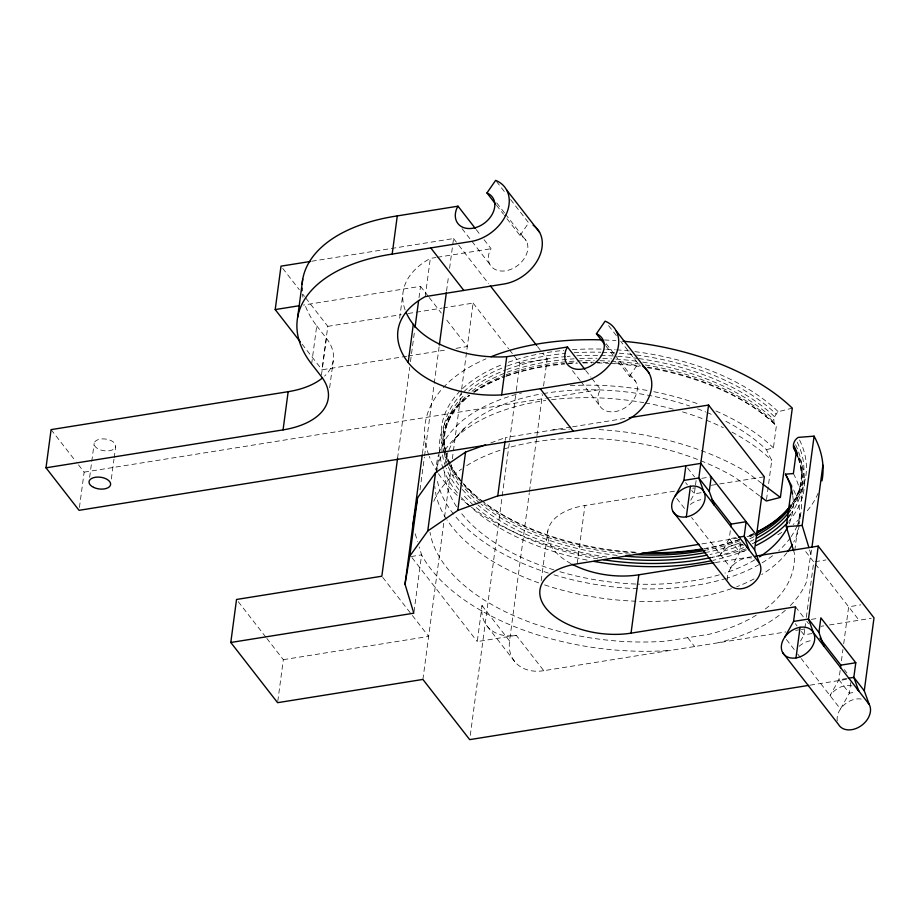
<?xml version="1.0" encoding="UTF-8"?>
<svg xmlns="http://www.w3.org/2000/svg" width="920" height="920" viewBox="0 0 920 920"><rect width="100%" height="100%" fill="white"/><g stroke="black" fill="none" stroke-linecap="round" stroke-linejoin="round"><path stroke-width="0.69" stroke-dasharray="4.6 3.45" d="M79.43 507.495L84.145 472.132L76.314 462.07M89.642 477.308L94.173 443.359M111.343 478.986L113.988 459.183M114.172 457.769L115.678 446.453A10.867 5.899 7.6 0 0 100.406 439.093A10.867 5.899 7.6 0 0 98.693 449.178A10.867 5.899 7.6 0 0 115.678 446.453M311.627 364.032L316.721 325.841A161.253 87.584 7.6 0 1 304.658 303.796M277.782 701.293L283.337 659.674L266.869 638.491M406.663 356.235L322.011 369.782L327.808 326.358L305.371 297.505M321.471 375.038L326.381 338.261L316.721 325.841M329.647 387.699L333.235 360.824M399.636 318.262L402.845 294.216M397.578 458.275L409.71 367.333M410.469 361.641L414.644 330.384M419.002 297.7L420.52 286.327L303.428 305.072M425.235 296.608L430.33 258.416L435.976 257.508M422.441 453.548L424.706 436.54M420.037 489.808L424.396 457.159M424.58 455.733L434.056 384.755M434.24 383.341L439.173 346.438M446.556 291.065L448.638 275.459M449.581 268.352L453.56 238.544L312.122 261.176M414.011 611.765L421.601 554.852L419.198 546.94M436.666 472.523L439.081 454.434M422.901 679.431L443.808 522.744M444.567 517.051L451.582 464.473M452.341 458.792L461.449 390.586M461.633 389.16L473.11 303.105L443.486 307.855M516.292 635.341L477.261 641.585L482.068 605.59A43.24 31.786 -37.9 0 0 516.292 635.341L543.778 670.692L785.829 631.948M505.172 440.381L505.551 437.529L571.193 427.029M470.281 735.367L509.496 441.416M509.691 440.001L516.131 391.713M516.316 390.298L519.915 363.308L513.854 355.511M543.778 670.692A43.24 31.786 -37.9 0 1 509.542 640.941L529.31 492.821M529.495 491.406L542.42 394.553M543.559 386.009L547.17 358.949L542.8 353.326M541.178 580.727L547.825 530.92M577.162 563.845L584.947 505.505L675.706 490.981M696.106 480.527L694.335 493.81L690.241 501.124M730.307 530.736L729.249 538.706L720.371 554.541A18.389 13.524 -37.9 0 1 743.785 545.318M740.922 542.834L739.68 552.138L730.802 567.973L691.575 517.5M766.521 499.594L771.754 460.402L766.406 449.661A175.409 95.277 7.6 0 0 722.775 419.727M766.406 449.661L773.421 447.89L776.399 425.626L774.766 424.189A181.527 98.601 7.6 0 0 647.979 367.068M794.754 550.482L797.744 528.08M797.928 526.677L799.802 512.681M801.469 500.158L804.436 477.894M790.372 605.567A200.491 108.905 7.6 0 0 806.231 582.509L811.739 548.803M804.701 629.544L803.999 634.857L800.584 640.952M804.885 628.222L805.77 621.575M806.322 617.4L813.728 561.913L804.091 549.504M840.144 670.461L838.902 679.765L830.024 695.6A18.389 13.524 -37.9 0 1 853.449 686.366M841.42 660.882L842.938 649.497M843.697 643.804L848.643 606.809L860.856 604.854M850.758 682.559L849.344 693.185L840.466 709.021L801.228 658.559M774.766 424.189C772.282 419.899 775.019 414.759 778.251 411.711L792.304 408.147M447.959 422.418L448.787 419.876M796.961 495.765L797.789 493.223M484.115 239.752L491.073 248.699L489.785 251.056A21.735 15.973 -37.9 0 0 499.134 270.779A21.735 15.973 -37.9 0 0 524.871 257.508A21.735 15.973 -37.9 0 0 520.007 235.474L504.355 215.337M591.836 378.315L600.542 389.505L599.254 391.862A21.735 15.973 -37.9 0 0 608.603 411.585A21.735 15.973 -37.9 0 0 634.34 398.303A21.735 15.973 -37.9 0 0 629.476 376.268L616.434 359.49M520.007 235.474L528.701 222.87L510.439 199.387M629.476 376.268L638.169 363.676L620.77 341.308M462.541 401.729L464.128 399.82M455.664 437.678L464.692 427.972M487.818 384.054L489.716 383.122M490.889 442.865L505.551 437.529M437.391 257.289L491.073 248.699M327.808 326.358L401.166 314.628M408.227 313.49L442.083 308.073M408.066 356.017L447.568 349.692M456.032 348.335L467.325 346.529L444.785 317.549M519.915 363.308L547.17 358.949M84.145 472.132L545.203 398.348M546.629 398.13L600.542 389.505M572.608 426.799L626.428 418.186M701.719 478.331L711.217 476.813M692.725 488.255L695.566 487.796M711.16 485.3L718.255 484.173M719.67 483.943L764.336 476.79M701.12 492.729L694.335 493.81L691.725 490.452M411.136 556.531L421.601 554.852A200.491 108.905 7.6 0 0 670.99 650.325M736.034 537.625L729.249 538.706L739.68 552.138L747.822 550.827M701.937 543.881L737.38 538.2M747.063 536.659L756.562 535.141M715.404 562.545L752.284 556.646M815.085 561.694L825.942 559.958M283.337 659.674L428.639 636.421L412.171 615.238M811.371 619.379L818.156 618.297M795.696 630.372L799.917 629.694M801.331 629.476L804.149 629.027M821.043 626.313L823.86 625.865M829.495 624.967L871.286 618.274M812.141 633.558L803.999 634.857L801.389 631.499M847.044 678.454L838.902 679.765L849.344 693.185L856.129 692.093M810.152 685.158L847.032 679.259M761.633 483.287L747.132 472.328A200.491 108.905 7.6 0 0 596.873 429.479M759.632 495.937L735.85 477.986A183.77 99.82 7.6 0 0 466.279 465.899M469.349 490.015L470.982 491.452M815.476 564.155L859.073 620.23M496.524 181.481L506.092 193.786M608.603 325.645L616.423 335.708M496.731 202.906L504.562 212.98M505.436 214.095L526.309 240.948M606.199 343.712L614.031 353.774M614.894 354.901L635.766 381.742M496.524 205.263L503.481 214.21M605.992 346.07L612.95 355.016M687.596 468.015L694.554 476.962M795.512 606.82L804.206 618.01M806.817 621.368L808.565 623.622M844.33 669.622L846.94 672.98M685.641 482.62L687.378 484.863M795.306 623.668L797.042 625.91M476.284 229.678L480.631 235.278M585.752 370.484L590.973 377.2M676.763 498.456L685.457 509.645M786.428 639.515L794.247 649.577M797.744 654.062L800.354 657.432M462.081 228.666L489.911 264.465M572.424 370.587L580.244 380.661M581.118 381.777L599.38 405.272M453.56 238.544L457.941 244.168M458.815 245.295L488.554 283.555M537.544 346.575L541.926 352.199M473.11 303.105L508.656 348.818M509.519 349.933L512.981 354.395M420.52 286.327L428.317 296.366M429.18 297.482L441.324 313.087M687.711 637.675L694.611 646.553M282.75 268.398L299.299 289.696M302.784 294.17L304.509 296.389M302.082 344.137L322.011 369.782M482.068 605.59L509.542 640.941M487.209 626.209L514.694 661.56M412.022 557.658L477.261 641.585M382.709 577.334L411.309 614.123M238.268 601.703L266.006 637.376M51.094 429.628L75.451 460.943M452.306 468.372L451.26 466.084A181.527 98.601 7.6 0 0 460.161 479.55M809.588 549.884L810.98 554.472M793.408 550.068L794.385 553.276A183.77 99.82 7.6 0 1 764.428 609.661M415.196 533.749L417.599 541.661M801.216 470.637L801.355 473.328M444.394 442.313L444.532 444.992M799.284 525.078A183.77 99.82 7.6 0 1 793.73 542.029M786.933 552.655A183.77 99.82 7.6 0 1 761.691 574.574M754.078 578.922A183.77 99.82 7.6 0 1 736.724 586.73M731.434 588.65A183.77 99.82 7.6 0 1 637.445 601.278M635.996 601.22A183.77 99.82 7.6 0 1 543.984 584.694M538.717 582.866A183.77 99.82 7.6 0 1 446.97 519.869M446.234 518.731A183.77 99.82 7.6 0 1 434.815 486.438M436.459 468.625A183.77 99.82 7.6 0 1 442.175 454.675M445.13 449.937A183.77 99.82 7.6 0 1 545.79 400.453M551.528 399.705A183.77 99.82 7.6 0 1 643.816 402.661M645.219 402.914A183.77 99.82 7.6 0 1 674.314 409.469M682.548 411.849A183.77 99.82 7.6 0 1 705.019 419.669M706.365 420.198A183.77 99.82 7.6 0 1 723.327 427.697M731.963 432.112A183.77 99.82 7.6 0 1 771.754 460.402M793.695 490.038A183.77 99.82 7.6 0 1 799.48 523.71M756.274 615.169A183.77 99.82 7.6 0 1 709.355 634.213L666.057 641.136A183.77 99.82 7.6 0 1 430.019 532.3M433.757 501.319A183.77 99.82 7.6 0 1 461.587 469.027M754.745 559.877A175.409 95.277 7.6 0 1 724.937 573.079M719.268 574.839A175.409 95.277 7.6 0 1 637.157 584.085M635.743 584.039A175.409 95.277 7.6 0 1 559.348 571.55M553.817 569.859A175.409 95.277 7.6 0 1 459.804 511.244M456.584 506.713A175.409 95.277 7.6 0 1 444.682 468.947M445.165 463.404A175.409 95.277 7.6 0 1 447.902 452.582M448.948 449.972A175.409 95.277 7.6 0 1 541.834 393.841M543.214 393.599A175.409 95.277 7.6 0 1 689.574 405.984M697.544 408.802A175.409 95.277 7.6 0 1 705.606 411.953M706.974 412.505A175.409 95.277 7.6 0 1 712.344 414.816M792.741 495.592A175.409 95.277 7.6 0 1 789.004 524.101M690.333 504.47A18.389 13.524 -37.9 0 1 700.856 499.698M785.369 610.282A200.491 108.905 7.6 0 1 718.221 642.769M552.782 429.973A200.491 108.905 7.6 0 1 569.549 429.111M799.56 440.013A183.77 99.82 7.6 0 1 792.522 505.091M753.227 533.83A183.77 99.82 7.6 0 1 747.063 536.509M739.277 539.488A183.77 99.82 7.6 0 1 703.777 548.642M635.294 552.172A183.77 99.82 7.6 0 1 463.082 483.529M462.104 482.425A183.77 99.82 7.6 0 1 450.006 465.474M448.04 461.702A183.77 99.82 7.6 0 1 503.091 364.193M508.334 362.238A183.77 99.82 7.6 0 1 563.81 350.382M572.378 349.669A183.77 99.82 7.6 0 1 605.107 349.197M606.556 349.255A183.77 99.82 7.6 0 1 615.181 349.726M616.619 349.818A183.77 99.82 7.6 0 1 629.222 350.968M634.857 351.635A183.77 99.82 7.6 0 1 778.251 411.711M797.157 442.06A181.527 98.601 7.6 0 1 791.97 504.091M753.652 533.68A181.527 98.601 7.6 0 1 747.454 536.475M739.588 539.603A181.527 98.601 7.6 0 1 706.652 548.607M636.318 552.931A181.527 98.601 7.6 0 1 484.299 502.826M483.184 501.963A181.527 98.601 7.6 0 1 463.829 483.954M449.937 463.496A181.527 98.601 7.6 0 1 461.759 393.748M463.887 391.644A181.527 98.601 7.6 0 1 506.161 366.459M507.506 365.953A181.527 98.601 7.6 0 1 565.719 353.383M574.115 352.74A181.527 98.601 7.6 0 1 600.806 352.222M602.232 352.268A181.527 98.601 7.6 0 1 615.031 352.877M619.286 353.188A181.527 98.601 7.6 0 1 635.019 354.832M636.456 355.028A181.527 98.601 7.6 0 1 776.112 414.103M795.535 444.682A180.09 97.819 7.6 0 1 791.947 503.803M754.664 534.278A180.09 97.819 7.6 0 1 747.408 537.671M739.68 540.81A180.09 97.819 7.6 0 1 706.617 550.068M630.269 554.185A180.09 97.819 7.6 0 1 483.977 503.976M479.699 500.537A180.09 97.819 7.6 0 1 463.829 485.012M460.276 480.631A180.09 97.819 7.6 0 1 450.926 465.669M450.271 464.301A180.09 97.819 7.6 0 1 446.246 453.272M445.901 451.881A180.09 97.819 7.6 0 1 464.83 394.53M468.763 391A180.09 97.819 7.6 0 1 505.459 370.035M506.77 369.529A180.09 97.819 7.6 0 1 565.719 356.58M567.191 356.454A180.09 97.819 7.6 0 1 570.135 356.201M576.909 355.764A180.09 97.819 7.6 0 1 599.254 355.384M600.668 355.419A180.09 97.819 7.6 0 1 613.375 355.971M617.584 356.27A180.09 97.819 7.6 0 1 637.456 358.386M638.882 358.581A180.09 97.819 7.6 0 1 774.582 416.806M798.974 458.332A179.595 97.554 7.6 0 1 792.637 504.01M753.952 536.705A179.595 97.554 7.6 0 1 749.179 538.982M740.324 542.719A179.595 97.554 7.6 0 1 707.411 552.172M617.205 555.392A179.595 97.554 7.6 0 1 481.148 504.217M480.067 503.332A179.595 97.554 7.6 0 1 445.717 453.169M445.429 451.789A179.595 97.554 7.6 0 1 467.82 394.691M472.006 391.253A179.595 97.554 7.6 0 1 574.091 358.834M579.726 358.535A179.595 97.554 7.6 0 1 596.988 358.271M602.795 358.409A179.595 97.554 7.6 0 1 611.512 358.8M615.848 359.076A179.595 97.554 7.6 0 1 637.065 361.296M642.735 362.123A179.595 97.554 7.6 0 1 773.812 419.554M818.144 493.223A200.491 108.905 7.6 0 1 806.288 511.922M800.147 518.374A200.491 108.905 7.6 0 1 793.201 524.4M781.735 532.438A200.491 108.905 7.6 0 1 776.71 535.428M745.775 548.918A200.491 108.905 7.6 0 1 711.413 557.474M602.059 557.75A200.491 108.905 7.6 0 1 461.276 499.042M457.228 495.397A200.491 108.905 7.6 0 1 438.345 473.558M437.586 472.42A200.491 108.905 7.6 0 1 429.272 456.366M428.766 455.043A200.491 108.905 7.6 0 1 442.278 388.688M443.267 387.596A200.491 108.905 7.6 0 1 485.967 358.834M604.463 339.986A200.491 108.905 7.6 0 1 615.963 340.63M799.514 457.907A183.77 99.82 7.6 0 1 788.773 521.26M746.465 549.907A183.77 99.82 7.6 0 1 712.85 560.395M587.121 560.107A183.77 99.82 7.6 0 1 471.362 507.518M470.373 506.621A183.77 99.82 7.6 0 1 461.23 497.444M457.435 492.993A183.77 99.82 7.6 0 1 443.831 470.304M443.313 468.97A183.77 99.82 7.6 0 1 439.702 454.273M439.449 451.651A183.77 99.82 7.6 0 1 469.407 395.266M473.961 392.07A183.77 99.82 7.6 0 1 505.149 376.625M506.471 376.153A183.77 99.82 7.6 0 1 564.857 364.021M567.778 363.779A183.77 99.82 7.6 0 1 577.484 363.193M583.142 362.997A183.77 99.82 7.6 0 1 591.721 362.894M597.482 362.952A183.77 99.82 7.6 0 1 609.017 363.377M610.455 363.457A183.77 99.82 7.6 0 1 640.056 366.516M647.07 367.643A183.77 99.82 7.6 0 1 776.399 425.626M797.111 525.86A183.77 99.82 7.6 0 1 791.143 536.659M790.326 537.832A183.77 99.82 7.6 0 1 778.734 550.654M772.605 555.726A183.77 99.82 7.6 0 1 727.674 577.921M726.294 578.346A183.77 99.82 7.6 0 1 639.112 588.754M637.663 588.697A183.77 99.82 7.6 0 1 553.725 574.747M548.32 573.045A183.77 99.82 7.6 0 1 454.457 515.257M453.56 514.142A183.77 99.82 7.6 0 1 437.103 479.193M436.402 472.535A183.77 99.82 7.6 0 1 438.495 454.756M438.897 453.433A183.77 99.82 7.6 0 1 521.502 392.978M570.319 385.675A183.77 99.82 7.6 0 1 648.278 390.643M653.809 391.702A183.77 99.82 7.6 0 1 700.166 404.662M715.99 411.01A183.77 99.82 7.6 0 1 773.421 447.89M793.385 473.558A183.77 99.82 7.6 0 1 797.64 524.572M798.146 457.389A181.527 98.601 7.6 0 1 791.464 513.026M754.687 542.593A181.527 98.601 7.6 0 1 752.307 543.754M743.544 547.63A181.527 98.601 7.6 0 1 711.999 557.313M597.851 558.889A181.527 98.601 7.6 0 1 474.455 505.966M473.455 505.08A181.527 98.601 7.6 0 1 462.484 494.04M458.815 489.624A181.527 98.601 7.6 0 1 446.257 468.326M445.751 467.003A181.527 98.601 7.6 0 1 469.706 395.577M474.272 392.23A181.527 98.601 7.6 0 1 504.815 376.533M506.161 376.038A181.527 98.601 7.6 0 1 564.374 363.469M568.686 363.101A181.527 98.601 7.6 0 1 576.897 362.584M582.463 362.365A181.527 98.601 7.6 0 1 593.768 362.227M595.182 362.238A181.527 98.601 7.6 0 1 608.005 362.618M615.101 363.055A181.527 98.601 7.6 0 1 640.837 365.918M798.238 458.217A180.09 97.819 7.6 0 1 791.234 509.093M753.952 539.568A180.09 97.819 7.6 0 1 750.398 541.293M742.9 544.559A180.09 97.819 7.6 0 1 710.033 554.507M606.866 557.048A180.09 97.819 7.6 0 1 477.963 504.965M476.951 504.102A180.09 97.819 7.6 0 1 462.208 489.221M458.735 484.805A180.09 97.819 7.6 0 1 448.362 466.854M447.81 465.474A180.09 97.819 7.6 0 1 444.59 454.422M444.337 453.042A180.09 97.819 7.6 0 1 469.096 395.428M473.466 392.035A180.09 97.819 7.6 0 1 504.746 375.325M506.069 374.82A180.09 97.819 7.6 0 1 566.49 361.744M569.434 361.502A180.09 97.819 7.6 0 1 576.207 361.054M577.576 360.985A180.09 97.819 7.6 0 1 594.308 360.628M599.955 360.709A180.09 97.819 7.6 0 1 609.856 361.1M611.259 361.18A180.09 97.819 7.6 0 1 639.595 364.078M645.265 364.964A180.09 97.819 7.6 0 1 773.881 422.096M571.124 563.707A64.733 35.167 7.6 0 1 584.947 505.505M727.594 579.853A18.389 13.524 -37.9 0 1 735.678 562.798A18.389 13.524 -37.9 0 1 754.227 558.739M837.257 720.9A18.389 13.524 -37.9 0 1 844.709 704.352A18.389 13.524 -37.9 0 1 862.684 699.384M799.066 646.3A18.389 13.524 -37.9 0 1 813.372 640.515M326.381 338.261A78.602 42.688 7.6 0 1 324.576 376.084M302.945 297.24A161.253 87.584 7.6 0 1 302.507 294.618M405.122 309.948A115.609 62.801 7.6 0 1 430.33 258.416"/><path stroke-width="1.38" d="M642.608 366.034A37.616 27.646 -37.9 0 1 648.048 399.119A37.616 27.646 -37.9 0 1 613.398 424.81L79.051 510.324L46 467.808L51.094 429.628L288.155 391.69A78.602 42.688 7.6 0 0 322.575 377.855M808.737 685.388L469.706 739.634L422.901 679.431L277.598 702.684L230.793 642.482L236.532 599.472L381.834 576.219L397.578 458.275M300.346 341.918L275.207 309.58L281.002 266.156L310.707 261.406M297.643 317.331L302.737 279.139M46 467.808L283.061 429.881L288.155 391.69M283.061 429.881A78.602 42.688 7.6 0 0 321.287 376.452L311.627 364.032A161.253 87.584 7.6 0 1 392.184 254.092L397.279 215.912L458.022 206.183L475.41 228.562M584.878 369.368L567.49 346.99L566.202 349.347A21.735 15.973 -37.9 0 0 575.552 369.07A21.735 15.973 -37.9 0 0 601.289 355.798A21.735 15.973 -37.9 0 0 596.424 333.764L605.119 321.172A37.616 27.646 -37.9 0 1 616.239 353.855A37.616 27.646 -37.9 0 1 580.347 382.306L501.653 394.898A79.545 43.205 7.6 0 1 408.204 362.549L413.298 324.358A115.609 62.801 7.6 0 1 406.088 312.374M415.023 327.543L418.623 300.541M230.793 642.482L413.816 613.192L405.007 584.177L422.245 454.963M405.007 584.177L409.768 556.128L417.553 497.789L435.551 472.638L465.566 452.088L485.553 444.808M439.357 345.011L446.361 292.491M409.768 556.128L427.765 530.978L435.551 472.638M427.765 530.978L457.78 510.428L465.566 452.088M501.653 394.898L506.747 356.707L567.49 346.99M457.78 510.428L497.766 495.868L504.988 441.807M699.096 544.329L577.162 563.845A64.733 35.167 7.6 0 0 545.686 607.844A64.733 35.167 7.6 0 0 631.039 633.144L638.825 574.804L713.989 562.775M629.257 417.737L708.561 405.053L698.832 477.997L703.777 491.625A18.389 13.524 -37.9 0 1 686.331 516.879A18.389 13.524 -37.9 0 1 675.027 496.225L683.905 480.389L685.848 465.773M686.331 516.879L690.425 486.266M712.839 503.125A18.389 13.524 -37.9 0 1 714.207 505.046L709.262 491.418L711.217 476.813M730.836 526.757L731.193 524.101L711.999 499.41M672.98 511.531L728.766 583.28A18.389 13.524 -37.9 0 0 750.685 585.246A18.389 13.524 -37.9 0 0 759.552 563.373L754.607 549.746L764.336 476.79L708.561 405.053M760.748 496.788L766.337 500.997L780.39 497.432L792.304 408.147A200.491 108.905 7.6 0 0 622.955 341.205M793.408 550.068L786.301 526.677L791.717 486.082L785.461 474.179L793.385 473.558L796.363 451.306C791.073 447.856 793.5 440.151 798.215 437.391L814.085 436.16A200.491 108.905 7.6 0 1 821.962 480.849M808.898 547.584L802.171 525.458L814.085 436.16M755.113 556.197L818.225 546.101L808.484 619.045L813.429 632.672A18.389 13.524 -37.9 0 1 795.995 657.926A18.389 13.524 -37.9 0 1 784.679 637.272L793.557 621.437L795.512 606.82L631.039 633.144M795.995 657.926L800.078 627.325M811.934 547.389L822.894 465.175M823.871 646.093L818.926 632.477L820.87 617.86L855.784 662.756L853.829 677.373L858.774 691A18.389 13.524 -37.9 0 0 856.566 688.252M840.5 667.805L840.857 665.148L819.915 638.204M784.679 637.272A18.389 13.524 -37.9 0 1 813.429 632.672L869.216 704.421L864.271 690.793L874 617.849L818.225 546.101M412.792 525.837L417.553 497.789M458.022 206.183L456.734 208.541A21.735 15.973 -37.9 0 0 466.084 228.263A21.735 15.973 -37.9 0 0 491.82 214.992A21.735 15.973 -37.9 0 0 486.956 192.958L495.65 180.366A37.616 27.646 -37.9 0 1 506.77 213.049A37.616 27.646 -37.9 0 1 470.879 241.5L392.184 254.092M275.207 309.58L299.195 305.739M497.766 495.868L700.775 463.392L756.562 535.141M683.905 480.389L698.832 477.997L709.262 491.418M731.193 524.101L746.12 521.709L744.176 536.325L749.121 549.941A18.389 13.524 -37.9 0 0 746.902 547.193M738.748 537.188L744.176 536.325L754.607 549.746M793.557 621.437L808.484 619.045L818.926 632.477M840.857 665.148L855.784 662.756M848.401 678.235L853.829 677.373L864.271 690.793M786.301 526.677L802.171 525.458M762.737 484.115L780.39 497.432M506.552 189.842L539.603 232.346M616.02 330.636L649.071 373.152M486.956 192.958L495.65 204.148M596.424 333.764L605.119 344.954M759.552 563.373L703.777 491.625A18.389 13.524 -37.9 0 0 675.027 496.225M782.644 652.579L838.419 724.327A18.389 13.524 -37.9 0 0 861.66 725.385A18.389 13.524 -37.9 0 0 867.847 702.5M490.303 285.809L536.67 345.448M430.767 247.917L463.818 290.433M540.235 388.723L573.286 431.238M491.084 356.707A200.491 108.905 7.6 0 1 601.577 339.882M638.825 574.804A64.733 35.167 7.6 0 1 572.32 564.351M787.888 526.539A175.409 95.277 7.6 0 1 759.598 556.853M785.461 474.179A175.409 95.277 7.6 0 1 792.534 494.258M790.625 514.165A181.527 98.601 7.6 0 1 754.687 542.593M710.677 557.601A181.527 98.601 7.6 0 1 603.566 559.797M794.489 449.546A181.527 98.601 7.6 0 1 797.042 454.756M790.441 510.232A180.09 97.819 7.6 0 1 756.665 538.177M707.284 555.082A180.09 97.819 7.6 0 1 612.57 557.808M793.442 447.258A180.09 97.819 7.6 0 1 797.755 456.837M791.131 506.31A179.595 97.554 7.6 0 1 756.643 535.313M706.031 552.448A179.595 97.554 7.6 0 1 625.681 556.221M794.029 445.993A179.595 97.554 7.6 0 1 797.617 454.192M787.784 522.365A183.77 99.82 7.6 0 1 756.067 545.502M711.516 560.683A183.77 99.82 7.6 0 1 594.032 561.418M783.564 514.476A183.77 99.82 7.6 0 1 757.931 531.587M702.385 548.884A183.77 99.82 7.6 0 1 648.266 552.69M791.143 504.942A180.09 97.819 7.6 0 1 757.367 532.875M705.226 550.332A180.09 97.819 7.6 0 1 635.893 554.541M791.096 505.229A181.527 98.601 7.6 0 1 757.401 531.817M702.546 549.366A181.527 98.601 7.6 0 1 642.01 553.196M792.442 544.444A183.77 99.82 7.6 0 1 787.807 551.505M506.747 356.707A79.545 43.205 7.6 0 1 413.298 324.358M408.204 362.549A115.609 62.801 7.6 0 1 425.235 296.608L503.93 284.015A37.616 27.646 -37.9 0 0 538.579 258.313A37.616 27.646 -37.9 0 0 533.14 225.239M302.093 290.708A161.253 87.584 7.6 0 1 302.001 288.121M302.105 284.245A161.253 87.584 7.6 0 1 397.279 215.912M93.598 487.37A10.867 5.899 7.6 0 0 110.584 484.644A10.867 5.899 7.6 0 0 95.312 477.284A10.867 5.899 7.6 0 0 93.598 487.37"/></g></svg>
